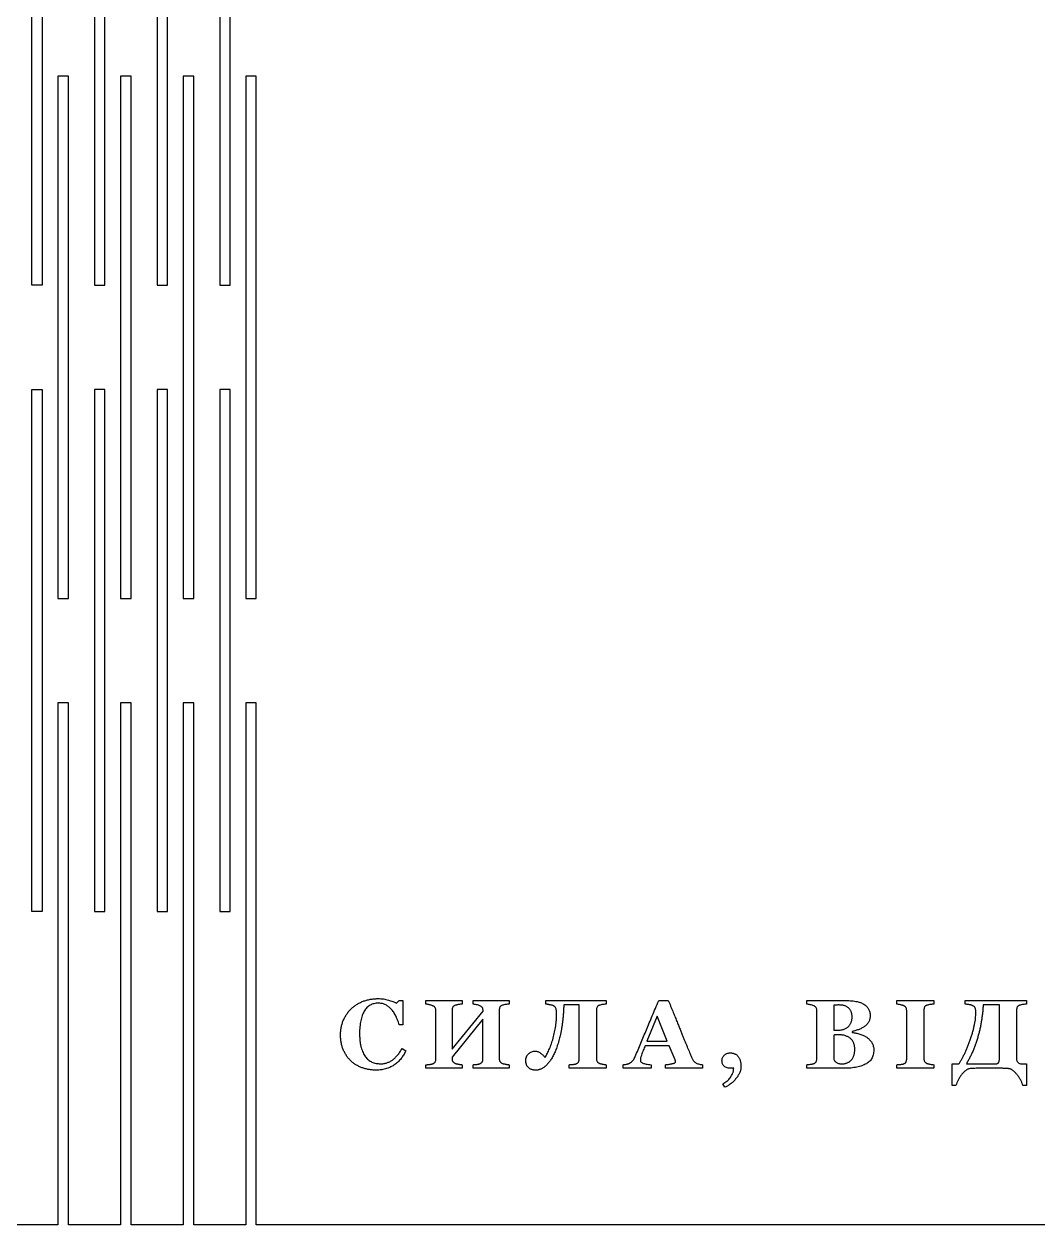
# Model space of a CAD drawing. Header units: millimetres. Extents: x 22 to 398, y 39 to 269.
# Drawn here: x 209.2 to 306.4, y 38.9 to 153.9 of the extents above; entities that cross this region are included whole.
import ezdxf

# ---------------------------------------------------------------- set-up
doc = ezdxf.new("R2010")
doc.units = ezdxf.units.MM

msp = doc.modelspace()

# ---------------------------------------------------------------- linework, layer by layer
at = {"color": 7, "linetype": 'Continuous', "lineweight": 25}
for p, q in [((210, 128.94), (210, 178.94)), ((211, 178.94), (211, 128.94)), ((216, 178.94), (216, 128.94)), ((217, 128.94), (217, 178.94)), ((222, 178.94), (222, 128.94)), ((223, 128.94), (223, 178.94)), ((228, 178.94), (228, 128.94)), ((229, 128.94), (229, 178.94)), ((213.5, 148.94), (212.5, 148.94)), ((212.5, 148.94), (212.5, 98.94)), ((213.5, 98.94), (213.5, 148.94)), ((219.5, 148.94), (218.5, 148.94)), ((218.5, 148.94), (218.5, 98.94)), ((219.5, 98.94), (219.5, 148.94)), ((225.5, 148.94), (224.5, 148.94)), ((224.5, 148.94), (224.5, 98.94)), ((225.5, 98.94), (225.5, 148.94)), ((231.5, 148.94), (230.5, 148.94)), ((230.5, 148.94), (230.5, 98.94)), ((231.5, 98.94), (231.5, 148.94)), ((211, 128.94), (210, 128.94)), ((216, 128.94), (217, 128.94)), ((222, 128.94), (223, 128.94)), ((228, 128.94), (229, 128.94)), ((210, 118.94), (211, 118.94)), ((210, 68.94), (210, 118.94)), ((211, 118.94), (211, 68.94)), ((217, 118.94), (216, 118.94)), ((216, 118.94), (216, 68.94)), ((217, 68.94), (217, 118.94)), ((223, 118.94), (222, 118.94)), ((222, 118.94), (222, 68.94)), ((223, 68.94), (223, 118.94)), ((229, 118.94), (228, 118.94)), ((228, 118.94), (228, 68.94)), ((229, 68.94), (229, 118.94)), ((212.5, 98.94), (213.5, 98.94)), ((218.5, 98.94), (219.5, 98.94)), ((224.5, 98.94), (225.5, 98.94)), ((230.5, 98.94), (231.5, 98.94)), ((213.5, 88.94), (212.5, 88.94)), ((212.5, 88.94), (212.5, 38.94)), ((213.5, 38.94), (213.5, 88.94)), ((219.5, 88.94), (218.5, 88.94)), ((218.5, 88.94), (218.5, 38.94)), ((219.5, 38.94), (219.5, 88.94)), ((225.5, 88.94), (224.5, 88.94)), ((224.5, 88.94), (224.5, 38.94)), ((225.5, 38.94), (225.5, 88.94)), ((231.5, 88.94), (230.5, 88.94)), ((230.5, 88.94), (230.5, 38.94)), ((231.5, 38.94), (231.5, 88.94)), ((211, 68.94), (210, 68.94)), ((216, 68.94), (217, 68.94)), ((222, 68.94), (223, 68.94)), ((228, 68.94), (229, 68.94)), ((244.92, 60.18), (245.2, 60.44)), ((245.2, 60.44), (245.55, 60.44)), ((245.55, 60.44), (245.55, 58.1)), ((247.75, 60.44), (251.23, 60.44)), ((247.75, 60.09), (247.75, 60.44)), ((251.23, 60.44), (251.23, 60.09)), ((252.27, 60.44), (255.73, 60.44)), ((252.27, 60.09), (252.27, 60.44)), ((255.73, 60.44), (255.73, 60.09)), ((259.23, 60.44), (265.03, 60.44)), ((259.23, 60.09), (259.23, 60.44)), ((262.43, 60), (260.96, 60)), ((262.43, 54.83), (262.43, 60)), ((265.03, 60.44), (265.03, 60.09)), ((270.05, 60.44), (270.97, 60.44)), ((284.24, 60.44), (287.78, 60.44)), ((284.24, 60.09), (284.24, 60.44)), ((286.84, 59.98), (286.84, 57.58)), ((292.85, 60.44), (296.41, 60.44)), ((292.85, 60.09), (292.85, 60.44)), ((296.41, 60.44), (296.41, 60.09)), ((299.39, 60.44), (305.28, 60.44)), ((299.39, 60.09), (299.39, 60.44)), ((302.68, 60), (301.12, 60)), ((302.68, 54.79), (302.68, 60)), ((305.28, 60.44), (305.28, 60.09)), ((248.71, 54.84), (248.71, 59.46)), ((250.27, 59.51), (250.27, 55.78)), ((250.27, 55.78), (253.23, 59.4)), ((254.77, 59.51), (254.77, 54.88)), ((264.08, 59.51), (264.08, 54.88)), ((269.89, 58.94), (268.92, 56.54)), ((270.86, 56.54), (269.89, 58.94)), ((285.19, 54.86), (285.19, 59.46)), ((293.81, 54.83), (293.81, 59.46)), ((295.45, 59.51), (295.45, 54.88)), ((304.33, 59.51), (304.33, 54.85)), ((245.55, 58.1), (245.2, 58.1)), ((253.21, 58.64), (250.25, 55.02)), ((253.21, 54.84), (253.21, 58.64)), ((286.84, 57.58), (287.08, 57.58)), ((268.92, 56.54), (270.86, 56.54)), ((286.84, 57.12), (286.84, 54.77)), ((288.58, 57.46), (288.58, 57.37)), ((245.46, 55.84), (245.81, 55.6)), ((271.05, 56.1), (268.74, 56.1)), ((271.61, 54.75), (271.05, 56.1)), ((247.75, 53.94), (247.75, 54.28)), ((251.22, 54.28), (251.22, 53.94)), ((252.26, 53.94), (252.26, 54.28)), ((255.73, 54.28), (255.73, 53.94)), ((261.48, 53.94), (261.48, 54.28)), ((265.03, 54.28), (265.03, 53.94)), ((266.63, 53.94), (266.63, 54.28)), ((269.31, 54.28), (269.31, 53.94)), ((270.7, 53.94), (270.7, 54.28)), ((274.25, 54.28), (274.25, 53.94)), ((284.24, 53.94), (284.24, 54.28)), ((292.85, 53.94), (292.85, 54.28)), ((296.41, 54.28), (296.41, 53.94)), ((298.17, 54.37), (298.81, 54.37)), ((298.17, 52.29), (298.17, 54.37)), ((299.52, 54.37), (302.31, 54.37)), ((304.88, 54.37), (305.28, 54.37)), ((305.28, 54.37), (305.28, 52.29)), ((251.22, 53.94), (247.75, 53.94)), ((255.73, 53.94), (252.26, 53.94)), ((265.03, 53.94), (261.48, 53.94)), ((269.31, 53.94), (266.63, 53.94)), ((274.25, 53.94), (270.7, 53.94)), ((277.24, 53.94), (276.99, 53.94)), ((287.62, 53.94), (284.24, 53.94)), ((296.41, 53.94), (292.85, 53.94)), ((302.91, 53.94), (300.55, 53.94)), ((276.39, 52.12), (276.2, 52.45)), ((298.52, 52.29), (298.17, 52.29)), ((305.28, 52.29), (304.93, 52.29)), ((212.5, 38.94), (208.5, 38.94)), ((218.5, 38.94), (213.5, 38.94)), ((224.5, 38.94), (219.5, 38.94)), ((230.5, 38.94), (225.5, 38.94)), ((398.5, 38.94), (231.5, 38.94))]:
    msp.add_line(p, q, dxfattribs=at)
for points, knots in [([(240.59, 59.64), (240.67, 59.71), (240.83, 59.86), (241.11, 60.05), (241.41, 60.22), (241.73, 60.36), (242.07, 60.47), (242.42, 60.55), (242.78, 60.6), (243.03, 60.61), (243.15, 60.61)], [0, 0, 0, 0, 0.117857, 0.2368824, 0.3579614, 0.4827219, 0.6095504, 0.7370222, 0.8668296, 1, 1, 1, 1]), ([(243.18, 60.18), (243.11, 60.17), (242.97, 60.17), (242.77, 60.13), (242.58, 60.07), (242.4, 59.99), (242.24, 59.88), (242.09, 59.75), (241.96, 59.59), (241.84, 59.41), (241.73, 59.21), (241.64, 58.99), (241.56, 58.75), (241.5, 58.49), (241.45, 58.21), (241.42, 57.91), (241.39, 57.6), (241.39, 57.38), (241.39, 57.27)], [0, 0, 0, 0, 0.0556243, 0.1084273, 0.159324, 0.2096311, 0.2595662, 0.311177, 0.3646206, 0.4209323, 0.480273, 0.5424181, 0.6083011, 0.6779612, 0.7516442, 0.8296516, 0.9122611, 1, 1, 1, 1]), ([(243.15, 60.61), (243.24, 60.61), (243.42, 60.6), (243.67, 60.58), (243.92, 60.54), (244.15, 60.48), (244.36, 60.41), (244.57, 60.34), (244.75, 60.27), (244.86, 60.21), (244.92, 60.18)], [0, 0, 0, 0, 0.146536, 0.286979, 0.422699, 0.552954, 0.676957, 0.792302, 0.900418, 1, 1, 1, 1]), ([(245.2, 58.1), (245.17, 58.18), (245.12, 58.35), (245.02, 58.59), (244.93, 58.82), (244.82, 59.02), (244.72, 59.21), (244.61, 59.38), (244.49, 59.54), (244.37, 59.67), (244.24, 59.79), (244.11, 59.89), (243.97, 59.98), (243.83, 60.05), (243.67, 60.11), (243.51, 60.15), (243.35, 60.17), (243.23, 60.17), (243.18, 60.18)], [0, 0, 0, 0, 0.087867, 0.170488, 0.24897, 0.322518, 0.3915, 0.456561, 0.517675, 0.575324, 0.63044, 0.683505, 0.735986, 0.787473, 0.839497, 0.891665, 0.944975, 1, 1, 1, 1]), ([(248.41, 59.92), (248.39, 59.93), (248.34, 59.95), (248.26, 59.98), (248.16, 60.01), (248.06, 60.03), (247.97, 60.05), (247.88, 60.07), (247.81, 60.08), (247.77, 60.09), (247.75, 60.09)], [0, 0, 0, 0, 0.113238, 0.239507, 0.379751, 0.535358, 0.685743, 0.813132, 0.917957, 1, 1, 1, 1]), ([(248.71, 59.46), (248.7, 59.51), (248.7, 59.6), (248.66, 59.71), (248.61, 59.79), (248.56, 59.84), (248.49, 59.88), (248.44, 59.91), (248.41, 59.92)], [0, 0, 0, 0, 0.253773, 0.474459, 0.583347, 0.705099, 0.843901, 1, 1, 1, 1]), ([(250.57, 59.97), (250.54, 59.96), (250.49, 59.94), (250.42, 59.9), (250.36, 59.85), (250.31, 59.76), (250.27, 59.65), (250.27, 59.55), (250.27, 59.51)], [0, 0, 0, 0, 0.14976, 0.28464, 0.406624, 0.525356, 0.761261, 1, 1, 1, 1]), ([(251.23, 60.09), (251.18, 60.08), (251.06, 60.07), (250.91, 60.05), (250.79, 60.03), (250.71, 60.01), (250.63, 59.99), (250.59, 59.98), (250.57, 59.97)], [0, 0, 0, 0, 0.240175, 0.5227743, 0.6677191, 0.7968943, 0.906478, 1, 1, 1, 1]), ([(252.92, 59.92), (252.87, 59.94), (252.77, 59.99), (252.59, 60.03), (252.43, 60.06), (252.32, 60.08), (252.27, 60.09)], [0, 0, 0, 0, 0.24061, 0.515797, 0.785326, 1, 1, 1, 1]), ([(253.23, 59.4), (253.22, 59.44), (253.22, 59.51), (253.21, 59.61), (253.19, 59.68), (253.16, 59.75), (253.11, 59.8), (253.06, 59.84), (253, 59.88), (252.95, 59.91), (252.92, 59.92)], [0, 0, 0, 0, 0.17354, 0.321288, 0.442981, 0.54577, 0.64209, 0.748837, 0.86823, 1, 1, 1, 1]), ([(255.07, 59.97), (255.04, 59.96), (254.99, 59.94), (254.92, 59.9), (254.87, 59.85), (254.82, 59.77), (254.78, 59.65), (254.77, 59.55), (254.77, 59.51)], [0, 0, 0, 0, 0.145342, 0.278084, 0.399977, 0.51707, 0.753768, 1, 1, 1, 1]), ([(255.73, 60.09), (255.67, 60.08), (255.56, 60.07), (255.39, 60.05), (255.23, 60.02), (255.12, 59.99), (255.07, 59.97)], [0, 0, 0, 0, 0.233247, 0.494225, 0.759524, 1, 1, 1, 1]), ([(259.96, 59.93), (259.94, 59.94), (259.89, 59.96), (259.79, 59.99), (259.69, 60.01), (259.57, 60.03), (259.46, 60.05), (259.36, 60.06), (259.28, 60.08), (259.24, 60.09), (259.23, 60.09)], [0, 0, 0, 0, 0.105302, 0.230366, 0.377437, 0.543018, 0.704452, 0.834728, 0.932956, 1, 1, 1, 1]), ([(260.27, 59.14), (260.27, 59.19), (260.26, 59.28), (260.26, 59.41), (260.24, 59.53), (260.22, 59.64), (260.18, 59.73), (260.12, 59.81), (260.05, 59.88), (259.99, 59.91), (259.96, 59.93)], [0, 0, 0, 0, 0.161308, 0.307863, 0.441914, 0.562216, 0.671924, 0.778098, 0.885769, 1, 1, 1, 1]), ([(260.96, 60), (260.95, 59.87), (260.94, 59.6), (260.92, 59.21), (260.89, 58.83), (260.85, 58.47), (260.8, 58.12), (260.75, 57.79), (260.7, 57.47), (260.63, 57.16), (260.56, 56.87), (260.49, 56.59), (260.41, 56.33), (260.33, 56.08), (260.25, 55.85), (260.17, 55.63), (260.08, 55.42), (260.01, 55.29), (259.98, 55.23)], [0, 0, 0, 0, 0.082848, 0.16303, 0.240267, 0.314611, 0.386099, 0.454776, 0.520911, 0.584385, 0.64535, 0.703572, 0.759094, 0.812406, 0.862757, 0.91097, 0.95669, 1, 1, 1, 1]), ([(264.37, 59.97), (264.35, 59.96), (264.29, 59.94), (264.23, 59.9), (264.17, 59.85), (264.13, 59.77), (264.09, 59.65), (264.08, 59.55), (264.08, 59.51)], [0, 0, 0, 0, 0.145342, 0.278084, 0.399977, 0.51707, 0.753768, 1, 1, 1, 1]), ([(265.03, 60.09), (264.98, 60.08), (264.87, 60.07), (264.7, 60.05), (264.53, 60.02), (264.43, 59.99), (264.37, 59.97)], [0, 0, 0, 0, 0.2332472, 0.4942248, 0.7595245, 1, 1, 1, 1]), ([(267.8, 55.08), (267.98, 55.5), (268.34, 56.35), (268.78, 57.42), (269.15, 58.29), (269.44, 58.97), (269.74, 59.69), (269.94, 60.18), (270.05, 60.44)], [0, 0, 0, 0, 0.237312, 0.475144, 0.597198, 0.725189, 0.859671, 1, 1, 1, 1]), ([(270.97, 60.44), (271.04, 60.26), (271.18, 59.91), (271.39, 59.41), (271.58, 58.94), (271.76, 58.49), (271.93, 58.08), (272.09, 57.69), (272.24, 57.33), (272.37, 57), (272.49, 56.68), (272.62, 56.39), (272.73, 56.11), (272.84, 55.84), (272.95, 55.58), (273.05, 55.34), (273.14, 55.11), (273.21, 54.96), (273.24, 54.89)], [0, 0, 0, 0, 0.095797, 0.186307, 0.271776, 0.352081, 0.427098, 0.496865, 0.561764, 0.621204, 0.676993, 0.730222, 0.781225, 0.829794, 0.875806, 0.919678, 0.960908, 1, 1, 1, 1]), ([(284.9, 59.93), (284.85, 59.95), (284.74, 59.99), (284.57, 60.03), (284.4, 60.06), (284.29, 60.08), (284.24, 60.09)], [0, 0, 0, 0, 0.238641, 0.505656, 0.771541, 1, 1, 1, 1]), ([(285.19, 59.46), (285.19, 59.51), (285.19, 59.6), (285.16, 59.72), (285.11, 59.79), (285.05, 59.84), (284.98, 59.89), (284.93, 59.91), (284.9, 59.93)], [0, 0, 0, 0, 0.2540061, 0.4714026, 0.5761259, 0.6976542, 0.8362178, 1, 1, 1, 1]), ([(287.32, 60), (287.28, 60), (287.21, 60), (287.08, 60), (286.96, 59.99), (286.88, 59.98), (286.84, 59.98)], [0, 0, 0, 0, 0.2139155, 0.4843356, 0.7633197, 1, 1, 1, 1]), ([(288.57, 58.86), (288.57, 58.9), (288.57, 58.99), (288.55, 59.11), (288.53, 59.23), (288.5, 59.34), (288.45, 59.44), (288.4, 59.53), (288.33, 59.62), (288.26, 59.7), (288.18, 59.77), (288.08, 59.84), (287.98, 59.89), (287.86, 59.93), (287.74, 59.96), (287.61, 59.98), (287.47, 60), (287.37, 60), (287.32, 60)], [0, 0, 0, 0, 0.0679243, 0.1319763, 0.1934506, 0.2529707, 0.3100217, 0.3658234, 0.4213789, 0.4773383, 0.5339543, 0.5913943, 0.6508445, 0.7134901, 0.7788434, 0.8477445, 0.9216104, 1, 1, 1, 1]), ([(287.78, 60.44), (287.89, 60.43), (288.1, 60.43), (288.4, 60.41), (288.67, 60.39), (288.93, 60.35), (289.16, 60.3), (289.36, 60.23), (289.55, 60.16), (289.71, 60.07), (289.85, 59.97), (289.97, 59.86), (290.08, 59.74), (290.16, 59.61), (290.22, 59.47), (290.27, 59.32), (290.3, 59.15), (290.3, 59.04), (290.31, 58.98)], [0, 0, 0, 0, 0.09814, 0.189415, 0.273968, 0.352053, 0.423471, 0.489462, 0.549564, 0.60491, 0.656723, 0.706063, 0.753734, 0.800978, 0.848203, 0.896583, 0.947147, 1, 1, 1, 1]), ([(293.52, 59.93), (293.5, 59.94), (293.46, 59.95), (293.39, 59.97), (293.3, 60), (293.18, 60.03), (293.03, 60.06), (292.91, 60.08), (292.85, 60.09)], [0, 0, 0, 0, 0.092454, 0.201547, 0.328086, 0.47355, 0.759933, 1, 1, 1, 1]), ([(293.81, 59.46), (293.8, 59.51), (293.8, 59.6), (293.76, 59.72), (293.71, 59.79), (293.66, 59.85), (293.6, 59.89), (293.55, 59.92), (293.52, 59.93)], [0, 0, 0, 0, 0.250739, 0.483745, 0.599069, 0.718304, 0.852287, 1, 1, 1, 1]), ([(295.74, 59.98), (295.71, 59.97), (295.66, 59.95), (295.6, 59.91), (295.54, 59.85), (295.5, 59.77), (295.46, 59.65), (295.46, 59.56), (295.45, 59.51)], [0, 0, 0, 0, 0.143959, 0.273375, 0.3935, 0.507309, 0.745112, 1, 1, 1, 1]), ([(296.41, 60.09), (296.36, 60.08), (296.25, 60.07), (296.07, 60.05), (295.9, 60.02), (295.79, 59.99), (295.74, 59.98)], [0, 0, 0, 0, 0.221593, 0.492092, 0.768312, 1, 1, 1, 1]), ([(300.15, 59.93), (300.12, 59.94), (300.08, 59.96), (299.99, 59.99), (299.89, 60.02), (299.77, 60.04), (299.66, 60.05), (299.55, 60.07), (299.47, 60.08), (299.41, 60.09), (299.39, 60.09)], [0, 0, 0, 0, 0.097809, 0.213046, 0.347304, 0.502512, 0.656875, 0.791848, 0.905718, 1, 1, 1, 1]), ([(301.12, 60), (301.12, 59.88), (301.11, 59.65), (301.08, 59.29), (301.03, 58.93), (300.98, 58.56), (300.92, 58.19), (300.84, 57.82), (300.76, 57.44), (300.66, 57.07), (300.55, 56.69), (300.43, 56.33), (300.3, 55.97), (300.16, 55.63), (300.02, 55.3), (299.86, 54.98), (299.7, 54.67), (299.58, 54.47), (299.52, 54.37)], [0, 0, 0, 0, 0.059806, 0.120435, 0.181951, 0.244158, 0.307556, 0.371739, 0.436803, 0.503247, 0.569452, 0.634444, 0.697932, 0.760362, 0.821639, 0.882027, 0.941517, 1, 1, 1, 1]), ([(300.43, 59.27), (300.43, 59.31), (300.43, 59.39), (300.42, 59.5), (300.4, 59.6), (300.38, 59.68), (300.34, 59.76), (300.29, 59.82), (300.23, 59.88), (300.17, 59.91), (300.15, 59.93)], [0, 0, 0, 0, 0.169066, 0.315657, 0.44553, 0.554776, 0.656629, 0.761966, 0.876627, 1, 1, 1, 1]), ([(304.62, 59.97), (304.59, 59.96), (304.54, 59.94), (304.48, 59.9), (304.42, 59.85), (304.37, 59.77), (304.34, 59.65), (304.33, 59.55), (304.33, 59.51)], [0, 0, 0, 0, 0.145342, 0.278084, 0.399977, 0.51707, 0.753768, 1, 1, 1, 1]), ([(305.28, 60.09), (305.23, 60.08), (305.12, 60.07), (304.95, 60.05), (304.78, 60.02), (304.67, 59.99), (304.62, 59.97)], [0, 0, 0, 0, 0.233247, 0.494225, 0.759524, 1, 1, 1, 1]), ([(239.57, 57.12), (239.57, 57.25), (239.58, 57.49), (239.63, 57.85), (239.71, 58.19), (239.83, 58.52), (239.98, 58.84), (240.16, 59.13), (240.35, 59.4), (240.51, 59.56), (240.59, 59.64)], [0, 0, 0, 0, 0.133261, 0.262307, 0.389346, 0.514756, 0.638217, 0.759211, 0.879323, 1, 1, 1, 1]), ([(259.89, 56.68), (259.94, 56.87), (260.05, 57.26), (260.15, 57.75), (260.21, 58.15), (260.24, 58.46), (260.26, 58.8), (260.27, 59.02), (260.27, 59.14)], [0, 0, 0, 0, 0.243352, 0.481888, 0.602386, 0.728749, 0.861218, 1, 1, 1, 1]), ([(287.08, 57.58), (287.14, 57.58), (287.26, 57.58), (287.44, 57.59), (287.6, 57.62), (287.74, 57.66), (287.88, 57.71), (288, 57.77), (288.11, 57.84), (288.21, 57.92), (288.3, 58.01), (288.37, 58.11), (288.43, 58.22), (288.48, 58.33), (288.52, 58.45), (288.55, 58.58), (288.57, 58.72), (288.57, 58.81), (288.57, 58.86)], [0, 0, 0, 0, 0.082306, 0.159474, 0.231873, 0.299365, 0.363658, 0.42426, 0.481979, 0.538674, 0.594308, 0.648751, 0.70353, 0.758751, 0.815375, 0.87423, 0.935832, 1, 1, 1, 1]), ([(290.31, 58.98), (290.3, 58.93), (290.3, 58.82), (290.27, 58.67), (290.23, 58.53), (290.18, 58.4), (290.1, 58.28), (290.01, 58.16), (289.91, 58.06), (289.83, 58), (289.79, 57.96)], [0, 0, 0, 0, 0.136057, 0.26465, 0.388249, 0.508364, 0.627832, 0.749115, 0.872655, 1, 1, 1, 1]), ([(298.81, 54.37), (298.86, 54.45), (298.97, 54.61), (299.12, 54.87), (299.26, 55.15), (299.4, 55.44), (299.54, 55.75), (299.67, 56.07), (299.8, 56.41), (299.93, 56.76), (300.04, 57.12), (300.15, 57.47), (300.23, 57.8), (300.3, 58.12), (300.36, 58.42), (300.4, 58.72), (300.42, 59), (300.43, 59.18), (300.43, 59.27)], [0, 0, 0, 0, 0.054626, 0.111877, 0.171252, 0.233289, 0.298167, 0.365602, 0.435647, 0.508437, 0.580804, 0.650095, 0.716119, 0.778636, 0.838508, 0.895116, 0.948806, 1, 1, 1, 1]), ([(289.79, 57.96), (289.75, 57.94), (289.67, 57.88), (289.54, 57.8), (289.4, 57.73), (289.2, 57.64), (288.92, 57.55), (288.7, 57.49), (288.58, 57.46)], [0, 0, 0, 0, 0.109132, 0.223803, 0.34231, 0.46652, 0.727683, 1, 1, 1, 1]), ([(240.54, 54.66), (240.47, 54.74), (240.32, 54.89), (240.13, 55.14), (239.97, 55.43), (239.82, 55.73), (239.71, 56.05), (239.63, 56.4), (239.58, 56.75), (239.57, 57), (239.57, 57.12)], [0, 0, 0, 0, 0.114945, 0.23207, 0.351397, 0.475148, 0.60188, 0.730505, 0.862808, 1, 1, 1, 1]), ([(241.39, 57.27), (241.39, 57.14), (241.4, 56.9), (241.42, 56.55), (241.47, 56.23), (241.54, 55.94), (241.62, 55.68), (241.72, 55.44), (241.82, 55.23), (241.91, 55.11), (241.95, 55.05)], [0, 0, 0, 0, 0.161283, 0.311372, 0.449753, 0.577669, 0.69604, 0.805426, 0.906688, 1, 1, 1, 1]), ([(259.17, 54.98), (259.2, 55.02), (259.26, 55.13), (259.35, 55.3), (259.44, 55.49), (259.54, 55.7), (259.64, 55.93), (259.73, 56.17), (259.81, 56.42), (259.86, 56.59), (259.89, 56.68)], [0, 0, 0, 0, 0.091788, 0.196127, 0.311559, 0.439479, 0.574179, 0.712554, 0.854753, 1, 1, 1, 1]), ([(287.28, 57.14), (287.25, 57.14), (287.17, 57.14), (287.05, 57.14), (286.94, 57.13), (286.87, 57.13), (286.84, 57.12)], [0, 0, 0, 0, 0.229872, 0.521276, 0.803644, 1, 1, 1, 1]), ([(288.83, 55.75), (288.83, 55.81), (288.83, 55.91), (288.81, 56.07), (288.78, 56.21), (288.73, 56.35), (288.68, 56.47), (288.61, 56.59), (288.53, 56.69), (288.43, 56.79), (288.33, 56.87), (288.21, 56.94), (288.08, 57), (287.94, 57.06), (287.79, 57.1), (287.63, 57.12), (287.46, 57.14), (287.34, 57.14), (287.28, 57.14)], [0, 0, 0, 0, 0.068515, 0.133969, 0.195845, 0.254835, 0.312294, 0.368353, 0.42404, 0.480111, 0.536952, 0.594881, 0.654332, 0.716961, 0.781857, 0.850694, 0.922954, 1, 1, 1, 1]), ([(288.58, 57.37), (288.64, 57.37), (288.76, 57.35), (288.95, 57.32), (289.14, 57.27), (289.32, 57.22), (289.51, 57.16), (289.68, 57.08), (289.84, 57), (289.94, 56.94), (289.99, 56.91)], [0, 0, 0, 0, 0.120993, 0.245939, 0.373771, 0.506277, 0.637271, 0.762634, 0.883303, 1, 1, 1, 1]), ([(289.99, 56.91), (290.04, 56.87), (290.13, 56.8), (290.26, 56.68), (290.37, 56.55), (290.47, 56.4), (290.55, 56.24), (290.61, 56.07), (290.65, 55.88), (290.65, 55.75), (290.65, 55.69)], [0, 0, 0, 0, 0.121739, 0.241816, 0.362258, 0.483737, 0.606626, 0.732077, 0.861933, 1, 1, 1, 1]), ([(243.39, 54.37), (243.44, 54.37), (243.55, 54.37), (243.7, 54.39), (243.85, 54.42), (244, 54.46), (244.14, 54.51), (244.28, 54.57), (244.42, 54.65), (244.55, 54.73), (244.67, 54.83), (244.79, 54.94), (244.91, 55.06), (245.03, 55.19), (245.14, 55.34), (245.25, 55.5), (245.36, 55.66), (245.43, 55.78), (245.46, 55.84)], [0, 0, 0, 0, 0.059639, 0.117596, 0.174659, 0.231145, 0.287549, 0.344278, 0.401043, 0.458623, 0.517634, 0.578459, 0.64204, 0.707521, 0.776234, 0.847578, 0.922118, 1, 1, 1, 1]), ([(245.81, 55.6), (245.78, 55.53), (245.71, 55.4), (245.6, 55.21), (245.49, 55.03), (245.37, 54.86), (245.23, 54.71), (245.09, 54.56), (244.94, 54.43), (244.84, 54.35), (244.78, 54.31)], [0, 0, 0, 0, 0.134698, 0.264897, 0.392355, 0.516087, 0.638845, 0.759417, 0.880165, 1, 1, 1, 1]), ([(257.32, 54.66), (257.32, 54.7), (257.32, 54.77), (257.33, 54.87), (257.36, 54.97), (257.39, 55.06), (257.42, 55.14), (257.47, 55.22), (257.53, 55.29), (257.61, 55.37), (257.73, 55.45), (257.88, 55.53), (258.05, 55.57), (258.16, 55.58), (258.22, 55.58)], [0, 0, 0, 0, 0.075032, 0.14676, 0.214058, 0.279262, 0.341318, 0.40272, 0.46405, 0.525687, 0.646413, 0.762947, 0.879591, 1, 1, 1, 1]), ([(258.22, 55.58), (258.26, 55.58), (258.34, 55.58), (258.47, 55.54), (258.59, 55.49), (258.71, 55.41), (258.82, 55.32), (258.94, 55.22), (259.06, 55.1), (259.13, 55.02), (259.17, 54.98)], [0, 0, 0, 0, 0.106428, 0.214652, 0.327859, 0.448147, 0.576079, 0.70979, 0.851485, 1, 1, 1, 1]), ([(259.98, 55.23), (259.95, 55.16), (259.88, 55.04), (259.78, 54.86), (259.67, 54.7), (259.57, 54.55), (259.46, 54.42), (259.36, 54.3), (259.25, 54.19), (259.14, 54.1), (259.03, 54.02), (258.92, 53.95), (258.82, 53.89), (258.71, 53.84), (258.61, 53.81), (258.51, 53.78), (258.4, 53.77), (258.34, 53.76), (258.3, 53.76)], [0, 0, 0, 0, 0.092652, 0.180515, 0.263232, 0.341129, 0.413793, 0.482833, 0.547653, 0.608191, 0.665517, 0.720557, 0.772229, 0.821299, 0.868636, 0.913522, 0.957586, 1, 1, 1, 1]), ([(268.4, 55.21), (268.39, 55.17), (268.37, 55.1), (268.33, 55), (268.31, 54.91), (268.3, 54.83), (268.29, 54.76), (268.29, 54.7), (268.29, 54.68)], [0, 0, 0, 0, 0.2297034, 0.4241839, 0.5823237, 0.7058326, 0.8857183, 1, 1, 1, 1]), ([(268.74, 56.1), (268.72, 56.03), (268.66, 55.89), (268.57, 55.66), (268.48, 55.43), (268.43, 55.28), (268.4, 55.21)], [0, 0, 0, 0, 0.23165, 0.496867, 0.764237, 1, 1, 1, 1]), ([(276.11, 54.69), (276.11, 54.73), (276.12, 54.82), (276.16, 54.95), (276.23, 55.08), (276.33, 55.19), (276.45, 55.29), (276.59, 55.36), (276.73, 55.4), (276.84, 55.41), (276.89, 55.41)], [0, 0, 0, 0, 0.115487, 0.229595, 0.349039, 0.477794, 0.608454, 0.735941, 0.86506, 1, 1, 1, 1]), ([(276.89, 55.41), (276.93, 55.41), (277.01, 55.41), (277.13, 55.39), (277.24, 55.36), (277.34, 55.32), (277.43, 55.28), (277.52, 55.22), (277.6, 55.15), (277.67, 55.06), (277.73, 54.97), (277.78, 54.87), (277.83, 54.77), (277.86, 54.65), (277.9, 54.53), (277.91, 54.4), (277.93, 54.26), (277.93, 54.16), (277.93, 54.11)], [0, 0, 0, 0, 0.065498, 0.127225, 0.186521, 0.243414, 0.299376, 0.354224, 0.409704, 0.466796, 0.525236, 0.584749, 0.645933, 0.710063, 0.777384, 0.847962, 0.921592, 1, 1, 1, 1]), ([(287.61, 54.37), (287.66, 54.37), (287.74, 54.37), (287.87, 54.39), (287.99, 54.42), (288.1, 54.46), (288.21, 54.51), (288.31, 54.57), (288.41, 54.65), (288.49, 54.73), (288.58, 54.82), (288.64, 54.93), (288.7, 55.05), (288.75, 55.17), (288.79, 55.3), (288.81, 55.44), (288.83, 55.6), (288.83, 55.7), (288.83, 55.75)], [0, 0, 0, 0, 0.063751, 0.124786, 0.18359, 0.24135, 0.29833, 0.354964, 0.412427, 0.471263, 0.530767, 0.590987, 0.652323, 0.715089, 0.781335, 0.850691, 0.923259, 1, 1, 1, 1]), ([(290.65, 55.69), (290.65, 55.61), (290.64, 55.46), (290.6, 55.24), (290.54, 55.04), (290.45, 54.85), (290.33, 54.69), (290.19, 54.55), (290.03, 54.42), (289.91, 54.35), (289.84, 54.32)], [0, 0, 0, 0, 0.1410054, 0.2726034, 0.396235, 0.5160334, 0.6341427, 0.7524791, 0.8734788, 1, 1, 1, 1]), ([(242.96, 53.76), (242.84, 53.76), (242.61, 53.77), (242.27, 53.82), (241.94, 53.89), (241.62, 53.99), (241.32, 54.12), (241.04, 54.27), (240.78, 54.45), (240.62, 54.59), (240.54, 54.66)], [0, 0, 0, 0, 0.132951, 0.262213, 0.389268, 0.514803, 0.638646, 0.759843, 0.880344, 1, 1, 1, 1]), ([(241.95, 55.05), (241.99, 54.99), (242.08, 54.88), (242.24, 54.74), (242.4, 54.62), (242.58, 54.53), (242.77, 54.46), (242.97, 54.41), (243.18, 54.38), (243.32, 54.37), (243.39, 54.37)], [0, 0, 0, 0, 0.130072, 0.255182, 0.377365, 0.497838, 0.618845, 0.742337, 0.868866, 1, 1, 1, 1]), ([(244.78, 54.31), (244.72, 54.27), (244.6, 54.18), (244.4, 54.08), (244.2, 53.98), (243.98, 53.9), (243.75, 53.84), (243.51, 53.79), (243.24, 53.77), (243.05, 53.76), (242.96, 53.76)], [0, 0, 0, 0, 0.114087, 0.229124, 0.344135, 0.461913, 0.583738, 0.713594, 0.851873, 1, 1, 1, 1]), ([(247.75, 54.28), (247.77, 54.28), (247.82, 54.28), (247.9, 54.29), (247.99, 54.3), (248.09, 54.31), (248.19, 54.32), (248.28, 54.34), (248.35, 54.35), (248.39, 54.37), (248.41, 54.37)], [0, 0, 0, 0, 0.095446, 0.213561, 0.350044, 0.507336, 0.662864, 0.79662, 0.908856, 1, 1, 1, 1]), ([(248.41, 54.37), (248.44, 54.38), (248.49, 54.4), (248.55, 54.45), (248.6, 54.5), (248.66, 54.57), (248.7, 54.69), (248.7, 54.79), (248.71, 54.84)], [0, 0, 0, 0, 0.139426, 0.266191, 0.386771, 0.502808, 0.739392, 1, 1, 1, 1]), ([(250.25, 55.02), (250.25, 54.97), (250.25, 54.88), (250.26, 54.76), (250.28, 54.66), (250.31, 54.59), (250.36, 54.54), (250.41, 54.49), (250.48, 54.45), (250.53, 54.43), (250.55, 54.41)], [0, 0, 0, 0, 0.199055, 0.363864, 0.490361, 0.586889, 0.673501, 0.768683, 0.878054, 1, 1, 1, 1]), ([(250.55, 54.41), (250.57, 54.41), (250.62, 54.39), (250.69, 54.37), (250.77, 54.35), (250.87, 54.33), (250.97, 54.31), (251.06, 54.3), (251.14, 54.29), (251.19, 54.28), (251.22, 54.28)], [0, 0, 0, 0, 0.089083, 0.199667, 0.328577, 0.479395, 0.631438, 0.769031, 0.891676, 1, 1, 1, 1]), ([(252.26, 54.28), (252.28, 54.28), (252.33, 54.29), (252.41, 54.29), (252.5, 54.3), (252.6, 54.31), (252.7, 54.32), (252.78, 54.33), (252.85, 54.35), (252.89, 54.36), (252.91, 54.37)], [0, 0, 0, 0, 0.099207, 0.219111, 0.359713, 0.521014, 0.678414, 0.811832, 0.917279, 1, 1, 1, 1]), ([(252.91, 54.37), (252.94, 54.38), (252.99, 54.4), (253.05, 54.45), (253.11, 54.49), (253.15, 54.55), (253.18, 54.61), (253.2, 54.68), (253.21, 54.76), (253.21, 54.81), (253.21, 54.84)], [0, 0, 0, 0, 0.145848, 0.275521, 0.394994, 0.50605, 0.615641, 0.73298, 0.860473, 1, 1, 1, 1]), ([(254.77, 54.88), (254.77, 54.83), (254.78, 54.74), (254.82, 54.62), (254.87, 54.55), (254.92, 54.5), (254.99, 54.45), (255.04, 54.42), (255.07, 54.41)], [0, 0, 0, 0, 0.257111, 0.482721, 0.593895, 0.714005, 0.849067, 1, 1, 1, 1]), ([(255.07, 54.41), (255.09, 54.4), (255.13, 54.39), (255.2, 54.37), (255.29, 54.35), (255.38, 54.33), (255.48, 54.31), (255.57, 54.3), (255.65, 54.29), (255.7, 54.28), (255.73, 54.28)], [0, 0, 0, 0, 0.096672, 0.209301, 0.341403, 0.488807, 0.637479, 0.773616, 0.893016, 1, 1, 1, 1]), ([(257.5, 54.07), (257.49, 54.09), (257.45, 54.13), (257.41, 54.2), (257.38, 54.28), (257.35, 54.39), (257.33, 54.51), (257.32, 54.61), (257.32, 54.66)], [0, 0, 0, 0, 0.133355, 0.262676, 0.392049, 0.524471, 0.774425, 1, 1, 1, 1]), ([(258.3, 53.76), (258.26, 53.76), (258.16, 53.76), (258.03, 53.78), (257.91, 53.81), (257.81, 53.85), (257.71, 53.89), (257.63, 53.94), (257.56, 54), (257.52, 54.04), (257.5, 54.07)], [0, 0, 0, 0, 0.165454, 0.316605, 0.45327, 0.578703, 0.693726, 0.802455, 0.9036, 1, 1, 1, 1]), ([(261.48, 54.28), (261.5, 54.28), (261.55, 54.29), (261.63, 54.29), (261.72, 54.3), (261.82, 54.31), (261.92, 54.32), (262.01, 54.33), (262.08, 54.34), (262.12, 54.36), (262.14, 54.36)], [0, 0, 0, 0, 0.102355, 0.22318, 0.364349, 0.522122, 0.67583, 0.807712, 0.914174, 1, 1, 1, 1]), ([(262.14, 54.36), (262.16, 54.38), (262.21, 54.4), (262.28, 54.44), (262.33, 54.49), (262.37, 54.55), (262.4, 54.61), (262.42, 54.68), (262.43, 54.75), (262.43, 54.81), (262.43, 54.83)], [0, 0, 0, 0, 0.144896, 0.273674, 0.392356, 0.50294, 0.613361, 0.730958, 0.859416, 1, 1, 1, 1]), ([(264.08, 54.88), (264.08, 54.83), (264.09, 54.74), (264.13, 54.62), (264.17, 54.55), (264.23, 54.5), (264.3, 54.45), (264.35, 54.42), (264.37, 54.41)], [0, 0, 0, 0, 0.257111, 0.482721, 0.593895, 0.714005, 0.849067, 1, 1, 1, 1]), ([(264.37, 54.41), (264.39, 54.4), (264.44, 54.39), (264.51, 54.37), (264.6, 54.35), (264.69, 54.33), (264.79, 54.31), (264.88, 54.3), (264.96, 54.29), (265.01, 54.28), (265.03, 54.28)], [0, 0, 0, 0, 0.096672, 0.209301, 0.341403, 0.488807, 0.637479, 0.773616, 0.893016, 1, 1, 1, 1]), ([(266.63, 54.28), (266.68, 54.29), (266.8, 54.3), (266.94, 54.32), (267.06, 54.35), (267.14, 54.37), (267.21, 54.4), (267.25, 54.43), (267.27, 54.44)], [0, 0, 0, 0, 0.243867, 0.519075, 0.657079, 0.783462, 0.897807, 1, 1, 1, 1]), ([(267.27, 54.44), (267.33, 54.47), (267.45, 54.55), (267.59, 54.7), (267.72, 54.88), (267.77, 55.01), (267.8, 55.08)], [0, 0, 0, 0, 0.247646, 0.490264, 0.735699, 1, 1, 1, 1]), ([(268.29, 54.68), (268.29, 54.66), (268.29, 54.61), (268.35, 54.54), (268.42, 54.48), (268.53, 54.42), (268.67, 54.38), (268.85, 54.34), (269.07, 54.31), (269.23, 54.29), (269.31, 54.28)], [0, 0, 0, 0, 0.061381, 0.129606, 0.210048, 0.310255, 0.434792, 0.59138, 0.779366, 1, 1, 1, 1]), ([(270.7, 54.28), (270.75, 54.29), (270.84, 54.29), (270.99, 54.31), (271.14, 54.34), (271.28, 54.37), (271.38, 54.39), (271.46, 54.41), (271.52, 54.43), (271.57, 54.45), (271.6, 54.47), (271.63, 54.49), (271.65, 54.52), (271.65, 54.54), (271.65, 54.55)], [0, 0, 0, 0, 0.131698, 0.275976, 0.431703, 0.599029, 0.680363, 0.752063, 0.814904, 0.866572, 0.909969, 0.945616, 0.974277, 1, 1, 1, 1]), ([(271.65, 54.55), (271.65, 54.56), (271.65, 54.59), (271.65, 54.63), (271.63, 54.69), (271.62, 54.73), (271.61, 54.75)], [0, 0, 0, 0, 0.183817, 0.388106, 0.649294, 1, 1, 1, 1]), ([(273.24, 54.89), (273.26, 54.85), (273.3, 54.76), (273.39, 54.64), (273.5, 54.53), (273.6, 54.47), (273.65, 54.44)], [0, 0, 0, 0, 0.234252, 0.463696, 0.71008, 1, 1, 1, 1]), ([(273.65, 54.44), (273.69, 54.41), (273.79, 54.37), (273.95, 54.33), (274.1, 54.3), (274.21, 54.29), (274.25, 54.28)], [0, 0, 0, 0, 0.243775, 0.507597, 0.768166, 1, 1, 1, 1]), ([(276.99, 53.94), (276.93, 53.94), (276.8, 53.94), (276.61, 53.98), (276.46, 54.04), (276.33, 54.13), (276.23, 54.24), (276.16, 54.37), (276.12, 54.52), (276.11, 54.63), (276.11, 54.69)], [0, 0, 0, 0, 0.156362, 0.294929, 0.420214, 0.5353, 0.64659, 0.756904, 0.873275, 1, 1, 1, 1]), ([(277.93, 54.11), (277.93, 54.07), (277.93, 53.97), (277.9, 53.83), (277.87, 53.69), (277.82, 53.55), (277.75, 53.41), (277.67, 53.27), (277.58, 53.13), (277.48, 52.98), (277.36, 52.85), (277.24, 52.71), (277.11, 52.59), (276.98, 52.48), (276.84, 52.37), (276.7, 52.28), (276.55, 52.19), (276.44, 52.14), (276.39, 52.12)], [0, 0, 0, 0, 0.0523463, 0.1057755, 0.1602277, 0.2168095, 0.2750999, 0.3365864, 0.4007084, 0.4681672, 0.536947, 0.6044252, 0.6711319, 0.7376829, 0.8031913, 0.8683035, 0.9339802, 1, 1, 1, 1]), ([(284.24, 54.28), (284.29, 54.29), (284.41, 54.3), (284.56, 54.32), (284.69, 54.34), (284.77, 54.35), (284.84, 54.37), (284.88, 54.38), (284.9, 54.39)], [0, 0, 0, 0, 0.2401934, 0.5378312, 0.688916, 0.8147025, 0.91874, 1, 1, 1, 1]), ([(284.9, 54.39), (284.92, 54.4), (284.98, 54.42), (285.04, 54.46), (285.09, 54.51), (285.13, 54.57), (285.16, 54.63), (285.18, 54.7), (285.19, 54.78), (285.19, 54.83), (285.19, 54.86)], [0, 0, 0, 0, 0.143786, 0.273441, 0.389552, 0.499288, 0.609964, 0.72666, 0.858248, 1, 1, 1, 1]), ([(286.84, 54.77), (286.85, 54.74), (286.87, 54.68), (286.92, 54.61), (287, 54.54), (287.09, 54.48), (287.21, 54.43), (287.33, 54.39), (287.47, 54.37), (287.56, 54.37), (287.61, 54.37)], [0, 0, 0, 0, 0.0936953, 0.1908224, 0.2992056, 0.4217751, 0.5548806, 0.6946861, 0.8423535, 1, 1, 1, 1]), ([(289.84, 54.32), (289.77, 54.28), (289.63, 54.22), (289.4, 54.14), (289.15, 54.07), (288.89, 54.02), (288.6, 53.98), (288.3, 53.95), (287.97, 53.94), (287.74, 53.94), (287.62, 53.94)], [0, 0, 0, 0, 0.103402, 0.210763, 0.323008, 0.440151, 0.565138, 0.69966, 0.844549, 1, 1, 1, 1]), ([(292.85, 54.28), (292.88, 54.28), (292.92, 54.29), (293.01, 54.29), (293.1, 54.3), (293.2, 54.31), (293.3, 54.32), (293.39, 54.33), (293.47, 54.34), (293.51, 54.36), (293.52, 54.36)], [0, 0, 0, 0, 0.098321, 0.218732, 0.359082, 0.519685, 0.678297, 0.809531, 0.917785, 1, 1, 1, 1]), ([(293.52, 54.36), (293.55, 54.38), (293.6, 54.4), (293.66, 54.44), (293.71, 54.49), (293.75, 54.54), (293.77, 54.61), (293.79, 54.68), (293.8, 54.75), (293.81, 54.81), (293.81, 54.83)], [0, 0, 0, 0, 0.142863, 0.271632, 0.387013, 0.497912, 0.608047, 0.727365, 0.857359, 1, 1, 1, 1]), ([(295.45, 54.88), (295.46, 54.83), (295.46, 54.74), (295.5, 54.62), (295.55, 54.54), (295.6, 54.49), (295.66, 54.45), (295.71, 54.42), (295.74, 54.41)], [0, 0, 0, 0, 0.25888, 0.490351, 0.60229, 0.723227, 0.854174, 1, 1, 1, 1]), ([(295.74, 54.41), (295.76, 54.4), (295.8, 54.39), (295.87, 54.37), (295.95, 54.35), (296.08, 54.32), (296.23, 54.3), (296.35, 54.29), (296.41, 54.28)], [0, 0, 0, 0, 0.085007, 0.18888, 0.317299, 0.465593, 0.758047, 1, 1, 1, 1]), ([(302.31, 54.37), (302.34, 54.37), (302.39, 54.37), (302.47, 54.39), (302.53, 54.42), (302.59, 54.47), (302.63, 54.53), (302.66, 54.6), (302.68, 54.69), (302.68, 54.75), (302.68, 54.79)], [0, 0, 0, 0, 0.133601, 0.251532, 0.362149, 0.47015, 0.582212, 0.702729, 0.841224, 1, 1, 1, 1]), ([(304.33, 54.85), (304.33, 54.81), (304.33, 54.74), (304.36, 54.64), (304.41, 54.55), (304.47, 54.48), (304.55, 54.43), (304.65, 54.39), (304.76, 54.37), (304.84, 54.37), (304.88, 54.37)], [0, 0, 0, 0, 0.1365835, 0.258812, 0.3705594, 0.4794627, 0.5918193, 0.7133909, 0.8490872, 1, 1, 1, 1]), ([(276.2, 52.45), (276.26, 52.49), (276.39, 52.57), (276.58, 52.71), (276.76, 52.86), (276.85, 52.98), (276.9, 53.04)], [0, 0, 0, 0, 0.253508, 0.502772, 0.749659, 1, 1, 1, 1]), ([(276.9, 53.04), (276.94, 53.1), (277.03, 53.23), (277.12, 53.4), (277.17, 53.55), (277.2, 53.67), (277.22, 53.8), (277.23, 53.89), (277.24, 53.94)], [0, 0, 0, 0, 0.243102, 0.474559, 0.591169, 0.717713, 0.853117, 1, 1, 1, 1]), ([(299.78, 53.89), (299.75, 53.88), (299.69, 53.86), (299.6, 53.82), (299.51, 53.77), (299.42, 53.7), (299.33, 53.63), (299.24, 53.53), (299.14, 53.43), (299.02, 53.27), (298.87, 53.07), (298.73, 52.81), (298.6, 52.55), (298.55, 52.38), (298.52, 52.29)], [0, 0, 0, 0, 0.04352, 0.089594, 0.138536, 0.192027, 0.249464, 0.311265, 0.37814, 0.449901, 0.596104, 0.735438, 0.869733, 1, 1, 1, 1]), ([(300.55, 53.94), (300.48, 53.94), (300.35, 53.93), (300.16, 53.93), (299.97, 53.92), (299.85, 53.9), (299.78, 53.89)], [0, 0, 0, 0, 0.260989, 0.509728, 0.753849, 1, 1, 1, 1]), ([(303.67, 53.89), (303.65, 53.89), (303.59, 53.9), (303.51, 53.91), (303.41, 53.92), (303.3, 53.93), (303.19, 53.93), (303.09, 53.93), (302.99, 53.94), (302.93, 53.94), (302.91, 53.94)], [0, 0, 0, 0, 0.096848, 0.210823, 0.339993, 0.486629, 0.634858, 0.770693, 0.892426, 1, 1, 1, 1]), ([(304.93, 52.29), (304.91, 52.37), (304.85, 52.55), (304.73, 52.81), (304.58, 53.06), (304.43, 53.27), (304.3, 53.42), (304.21, 53.53), (304.11, 53.62), (304.02, 53.7), (303.93, 53.77), (303.85, 53.82), (303.76, 53.86), (303.7, 53.88), (303.67, 53.89)], [0, 0, 0, 0, 0.128574, 0.262908, 0.403029, 0.551263, 0.624526, 0.692488, 0.75491, 0.812919, 0.865503, 0.913794, 0.958217, 1, 1, 1, 1])]:
    msp.add_open_spline(points, degree=3, knots=knots, dxfattribs=at)

doc.saveas('drawing.dxf')
